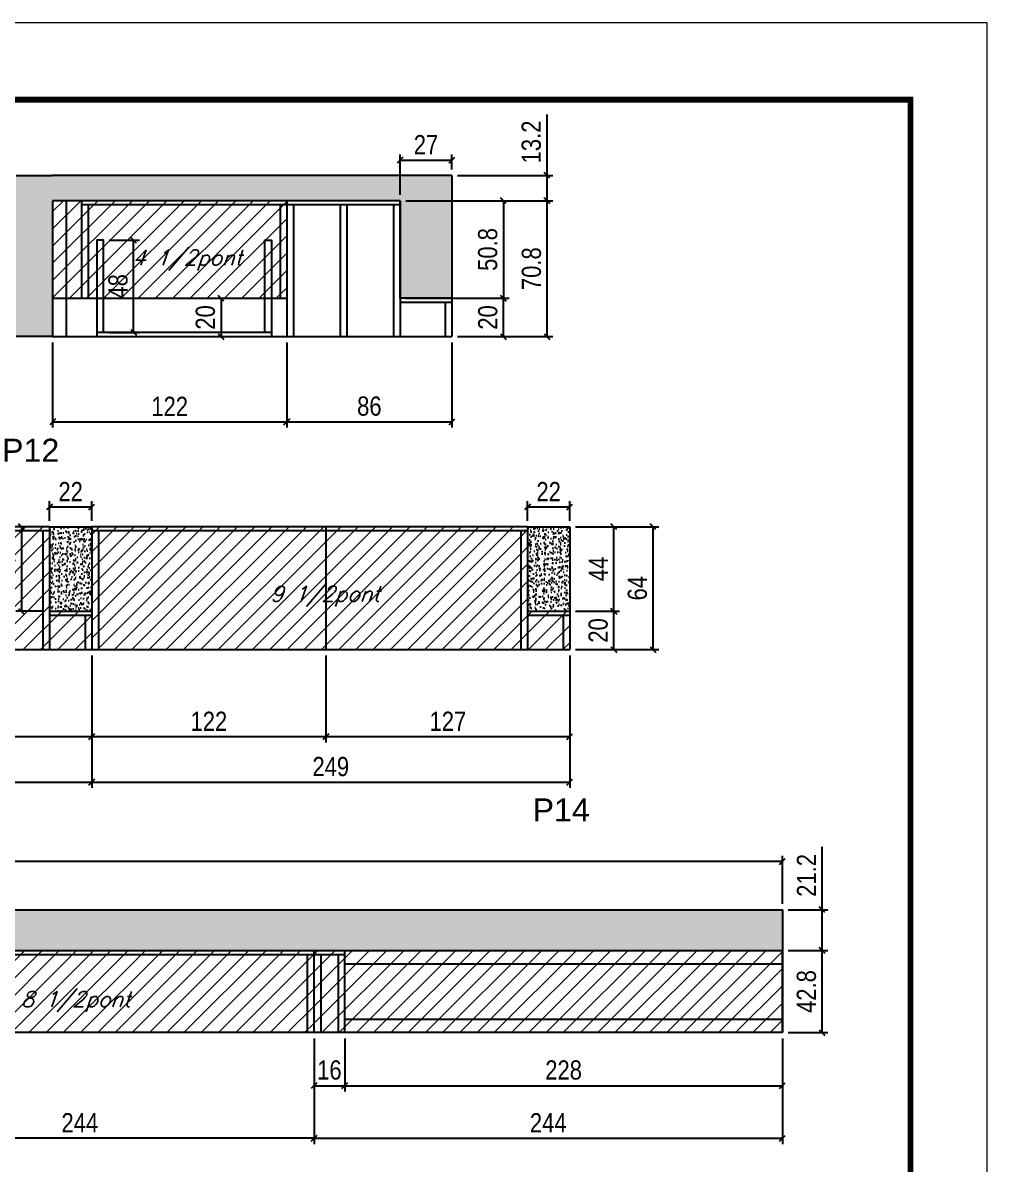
# Model space of a CAD drawing. Extents: x 137137 to 143418, y 10464 to 34486.
# Drawn here: x 141303 to 141806, y 32743 to 33337 of the extents above; entities that cross this region are included whole.
import ezdxf

# ---------------------------------------------------------------- set-up
doc = ezdxf.new("R2010")
doc.units = 0
doc.linetypes.add('DASHED', pattern=[0.75, 0.5, -0.25])
for name, color, linetype in [('5', 5, 'Continuous'), ('COTA', 241, 'Continuous'), ('Painéis', 200, 'Continuous'), ('SARR_2.2x7', 40, 'Continuous'), ('SARR_3.5x7', 81, 'Continuous'), ('texto', 7, 'Continuous')]:
    doc.layers.add(name, color=color, linetype=linetype)
for name, color, linetype, lineweight in [('CHAPA REAPROV', 6, 'Continuous', 13), ('Folhas', 255, 'Continuous', 9), ('Hachura', 251, 'Continuous', 9), ('SARRAFO DE PRESSAO', 251, 'DASHED', 9)]:
    doc.layers.add(name, color=color, linetype=linetype, lineweight=lineweight)
doc.styles.add('COTA TECNICA', font='techl___.ttf', dxfattribs={"height": 10})
doc.styles.add('Romans', font='romans.shx')
doc.styles.get("Standard").update_dxf_attribs({"font": 'arial.ttf'})
doc.dimstyles.new('PAINEL', dxfattribs={"dimtxt": 10, "dimasz": 3, "dimexe": 3, "dimexo": 3, "dimgap": 3, "dimtad": 1, "dimdec": 1, "dimzin": 12, "dimdsep": 46, "dimtxsty": 'COTA TECNICA', "dimblk1": 'OBLIQUE', "dimblk2": 'OBLIQUE', "dimsah": 1, "dimcen": 0.9, "dimclrd": 4, "dimclre": 4, "dimclrt": 240, "dimadec": 1, "dimazin": 3, "dimtfac": 1, "dimtdec": 1, "dimtmove": 0, "dimatfit": 3, "dimfxl": 1, "dimtolj": 1, "dimtzin": 12, "dimarcsym": 0})
pattern_1 = [(50, (9052.9755, 1078.409), (5.46554007, -0.47817257), [0.5715, -6.2865]), (355, (9052.9755, 1078.409), (-1.05730264, 5.73170536), [0.4572, -5.02921753]), (100.4514447, (9053.431, 1078.369), (4.40823741, 5.25353256), [0.48570026, -5.34270734]), (46.1842, (9052.9755, 1079.933), (8.13237123, -1.26126984), [0.85725, -9.42975]), (96.6355576, (9053.653, 1079.828), (7.122124, 7.42278374), [0.7285507, -8.01406824]), (351.184151, (9052.9755, 1079.933), (7.122124, 7.42278374), [0.685799, -7.54379196]), (21, (9053.7375, 1079.552), (4.54843174, -3.06795595), [0.5715, -6.2865]), (326, (9053.7375, 1079.552), (1.85406085, 5.52563898), [0.4572, -5.0292]), (71.451445, (9054.1165, 1079.296), (6.40249258, 2.45768307), [0.48570026, -5.34269813]), (37.5, (9052.9755, 1078.4088), (0.092658098, 2.536651166), [0, -4.96824, 0, -5.1054, 0, -5.04825]), (7.5, (9052.9755, 1078.4088), (2.004589875, 3.005417245), [0, -2.91084, 0, -4.85394, 0, -1.92405]), (327.5, (9051.2762, 1078.4088), (4.067717855, -0.17186232), [0, -1.905, 0, -5.9436, 0, -7.8867]), (317.5, (9050.5142, 1078.4088), (4.44387544, 0.76279473), [0, -2.4765, 0, -3.94716, 0, -5.6007])]
pattern_2 = [(45, (0, 15.294), (-4.49012806, 4.49012806), [])]
pattern_3 = [(45, (257.494, -7.6755), (-4.49012806, 4.49012806), [])]

# ---------------------------------------------------------------- blocks, each defined once
blk = doc.blocks.new('_Oblique')
at = {"color": 0, "linetype": 'ByBlock', "lineweight": -2}
blk.add_line((-0.5, -0.5), (0.5, 0.5), dxfattribs=at)
blk = doc.blocks.new('*D47')
at = {"layer": 'COTA', "color": 4, "linetype": 'ByBlock', "lineweight": -2, "transparency": 16777216}
for p, q in [((141211.15, 32808.37), (141211.15, 32753.37)), ((141455.15, 32808.37), (141455.15, 32753.37)), ((141455.15, 32756.37), (141211.15, 32756.37))]:
    blk.add_line(p, q, dxfattribs=at)
at = {"layer": 'Defpoints', "color": 0, "linetype": 'ByBlock', "transparency": 16777216}
for p in [(141211.15, 32811.37), (141455.15, 32811.37), (141211.15, 32756.37)]:
    blk.add_point(p, dxfattribs=at)
at = {"layer": 'COTA', "color": 4, "linetype": 'ByBlock', "lineweight": -2, "transparency": 16777216, "xscale": 3, "yscale": 3, "zscale": 3, "rotation": 180}
blk.add_blockref('_Oblique', (141211.15, 32756.37), dxfattribs=at)
at = {"layer": 'COTA', "color": 4, "linetype": 'ByBlock', "lineweight": -2, "transparency": 16777216, "xscale": 3, "yscale": 3, "zscale": 3}
blk.add_blockref('_Oblique', (141455.15, 32756.37), dxfattribs=at)
at = {"layer": 'COTA', "color": 240, "linetype": 'ByBlock', "transparency": 16777216, "insert": (141333.15, 32764.45), "char_height": 10, "attachment_point": 5, "style": 'COTA TECNICA'}
blk.add_mtext('\\A1;244', dxfattribs=at)
blk = doc.blocks.new('*D190')
at = {"layer": 'COTA', "color": 4, "linetype": 'ByBlock', "lineweight": -2, "transparency": 16777216}
for p, q in [((141086.37, 33007.8), (141086.37, 32938.77)), ((141339.37, 33007.8), (141339.37, 32938.77)), ((141086.37, 32941.77), (141339.37, 32941.77))]:
    blk.add_line(p, q, dxfattribs=at)
at = {"layer": 'Defpoints', "color": 0, "linetype": 'ByBlock', "transparency": 16777216}
for p in [(141086.37, 33010.8), (141339.37, 33010.8), (141339.37, 32941.77)]:
    blk.add_point(p, dxfattribs=at)
at = {"layer": 'COTA', "color": 4, "linetype": 'ByBlock', "lineweight": -2, "transparency": 16777216, "xscale": 3, "yscale": 3, "zscale": 3, "rotation": 180}
blk.add_blockref('_Oblique', (141086.37, 32941.77), dxfattribs=at)
at = {"layer": 'COTA', "color": 4, "linetype": 'ByBlock', "lineweight": -2, "transparency": 16777216, "xscale": 3, "yscale": 3, "zscale": 3}
blk.add_blockref('_Oblique', (141339.37, 32941.77), dxfattribs=at)
at = {"layer": 'COTA', "color": 240, "linetype": 'ByBlock', "transparency": 16777216, "insert": (141212.87, 32949.99), "char_height": 10, "attachment_point": 5, "style": 'COTA TECNICA'}
blk.add_mtext('\\A1;253', dxfattribs=at)
blk = doc.blocks.new('*D191')
at = {"layer": 'COTA', "color": 4, "linetype": 'ByBlock', "lineweight": -2, "transparency": 16777216}
for p, q in [((141339.37, 33007.8), (141339.37, 32938.77)), ((141588.37, 33007.8), (141588.37, 32938.77)), ((141339.37, 32941.77), (141588.37, 32941.77))]:
    blk.add_line(p, q, dxfattribs=at)
at = {"layer": 'Defpoints', "color": 0, "linetype": 'ByBlock', "transparency": 16777216}
for p in [(141339.37, 33010.8), (141588.37, 33010.8), (141588.37, 32941.77)]:
    blk.add_point(p, dxfattribs=at)
at = {"layer": 'COTA', "color": 4, "linetype": 'ByBlock', "lineweight": -2, "transparency": 16777216, "xscale": 3, "yscale": 3, "zscale": 3, "rotation": 180}
blk.add_blockref('_Oblique', (141339.37, 32941.77), dxfattribs=at)
at = {"layer": 'COTA', "color": 4, "linetype": 'ByBlock', "lineweight": -2, "transparency": 16777216, "xscale": 3, "yscale": 3, "zscale": 3}
blk.add_blockref('_Oblique', (141588.37, 32941.77), dxfattribs=at)
at = {"layer": 'COTA', "color": 240, "linetype": 'ByBlock', "transparency": 16777216, "insert": (141463.87, 32949.87), "char_height": 10, "attachment_point": 5, "style": 'COTA TECNICA'}
blk.add_mtext('\\A1;249', dxfattribs=at)
blk = doc.blocks.new('*D192')
at = {"layer": 'COTA', "color": 4, "linetype": 'ByBlock', "lineweight": -2, "transparency": 16777216}
for p, q in [((141317.37, 33077.8), (141317.37, 33088.09)), ((141339.37, 33077.8), (141339.37, 33088.09)), ((141317.37, 33085.09), (141339.37, 33085.09))]:
    blk.add_line(p, q, dxfattribs=at)
at = {"layer": 'Defpoints', "color": 0, "linetype": 'ByBlock', "transparency": 16777216}
for p in [(141339.37, 33085.09), (141317.37, 33074.8), (141339.37, 33074.8)]:
    blk.add_point(p, dxfattribs=at)
at = {"layer": 'COTA', "color": 4, "linetype": 'ByBlock', "lineweight": -2, "transparency": 16777216, "xscale": 3, "yscale": 3, "zscale": 3, "rotation": 180}
blk.add_blockref('_Oblique', (141317.37, 33085.09), dxfattribs=at)
at = {"layer": 'COTA', "color": 4, "linetype": 'ByBlock', "lineweight": -2, "transparency": 16777216, "xscale": 3, "yscale": 3, "zscale": 3}
blk.add_blockref('_Oblique', (141339.37, 33085.09), dxfattribs=at)
at = {"layer": 'COTA', "color": 240, "linetype": 'ByBlock', "transparency": 16777216, "insert": (141328.37, 33093.09), "char_height": 10, "attachment_point": 5, "style": 'COTA TECNICA'}
blk.add_mtext('\\A1;22', dxfattribs=at)
blk = doc.blocks.new('*D193')
at = {"layer": 'COTA', "color": 4, "linetype": 'ByBlock', "lineweight": -2, "transparency": 16777216}
for p, q in [((141314.37, 33074.8), (141299.74, 33074.8)), ((141302.74, 33074.8), (141302.74, 33030.8)), ((141314.37, 33030.8), (141299.74, 33030.8))]:
    blk.add_line(p, q, dxfattribs=at)
at = {"layer": 'Defpoints', "color": 0, "linetype": 'ByBlock', "transparency": 16777216}
for p in [(141317.37, 33074.8), (141302.74, 33030.8), (141317.37, 33030.8)]:
    blk.add_point(p, dxfattribs=at)
at = {"layer": 'COTA', "color": 4, "linetype": 'ByBlock', "lineweight": -2, "transparency": 16777216, "xscale": 3, "yscale": 3, "zscale": 3}
for p, rotation in [((141302.74, 33074.8), 90), ((141302.74, 33030.8), 270)]:
    blk.add_blockref('_Oblique', p, dxfattribs=dict(at, rotation=rotation))
at = {"layer": 'COTA', "color": 240, "linetype": 'ByBlock', "transparency": 16777216, "insert": (141294.66, 33052.8), "char_height": 10, "attachment_point": 5, "rotation": 90, "style": 'COTA TECNICA'}
blk.add_mtext('\\A1;44', dxfattribs=at)
blk = doc.blocks.new('*D197')
at = {"layer": 'COTA', "color": 4, "linetype": 'ByBlock', "lineweight": -2, "transparency": 16777216}
for p, q in [((141208.37, 33007.8), (141208.37, 32962.44)), ((141339.37, 33007.8), (141339.37, 32962.44)), ((141339.37, 32965.44), (141208.37, 32965.44))]:
    blk.add_line(p, q, dxfattribs=at)
at = {"layer": 'Defpoints', "color": 0, "linetype": 'ByBlock', "transparency": 16777216}
for p in [(141208.37, 33010.8), (141339.37, 33010.8), (141208.37, 32965.44)]:
    blk.add_point(p, dxfattribs=at)
at = {"layer": 'COTA', "color": 4, "linetype": 'ByBlock', "lineweight": -2, "transparency": 16777216, "xscale": 3, "yscale": 3, "zscale": 3, "rotation": 180}
blk.add_blockref('_Oblique', (141208.37, 32965.44), dxfattribs=at)
at = {"layer": 'COTA', "color": 4, "linetype": 'ByBlock', "lineweight": -2, "transparency": 16777216, "xscale": 3, "yscale": 3, "zscale": 3}
blk.add_blockref('_Oblique', (141339.37, 32965.44), dxfattribs=at)
at = {"layer": 'COTA', "color": 240, "linetype": 'ByBlock', "transparency": 16777216, "insert": (141273.87, 32973.65), "char_height": 10, "attachment_point": 5, "style": 'COTA TECNICA'}
blk.add_mtext('\\A1;131', dxfattribs=at)
blk = doc.blocks.new('*D198')
at = {"layer": 'COTA', "color": 4, "linetype": 'ByBlock', "lineweight": -2, "transparency": 16777216}
for p, q in [((141339.37, 33007.8), (141339.37, 32962.44)), ((141461.37, 33007.8), (141461.37, 32962.44)), ((141461.37, 32965.44), (141339.37, 32965.44))]:
    blk.add_line(p, q, dxfattribs=at)
at = {"layer": 'Defpoints', "color": 0, "linetype": 'ByBlock', "transparency": 16777216}
for p in [(141339.37, 33010.8), (141461.37, 33010.8), (141339.37, 32965.44)]:
    blk.add_point(p, dxfattribs=at)
at = {"layer": 'COTA', "color": 4, "linetype": 'ByBlock', "lineweight": -2, "transparency": 16777216, "xscale": 3, "yscale": 3, "zscale": 3, "rotation": 180}
blk.add_blockref('_Oblique', (141339.37, 32965.44), dxfattribs=at)
at = {"layer": 'COTA', "color": 4, "linetype": 'ByBlock', "lineweight": -2, "transparency": 16777216, "xscale": 3, "yscale": 3, "zscale": 3}
blk.add_blockref('_Oblique', (141461.37, 32965.44), dxfattribs=at)
at = {"layer": 'COTA', "color": 240, "linetype": 'ByBlock', "transparency": 16777216, "insert": (141400.37, 32973.49), "char_height": 10, "attachment_point": 5, "style": 'COTA TECNICA'}
blk.add_mtext('\\A1;122', dxfattribs=at)
blk = doc.blocks.new('*D199')
at = {"layer": 'COTA', "color": 4, "linetype": 'ByBlock', "lineweight": -2, "transparency": 16777216}
for p, q in [((141461.37, 33007.8), (141461.37, 32962.44)), ((141588.37, 33007.8), (141588.37, 32962.44)), ((141588.37, 32965.44), (141461.37, 32965.44))]:
    blk.add_line(p, q, dxfattribs=at)
at = {"layer": 'Defpoints', "color": 0, "linetype": 'ByBlock', "transparency": 16777216}
for p in [(141461.37, 33010.8), (141588.37, 33010.8), (141461.37, 32965.44)]:
    blk.add_point(p, dxfattribs=at)
at = {"layer": 'COTA', "color": 4, "linetype": 'ByBlock', "lineweight": -2, "transparency": 16777216, "xscale": 3, "yscale": 3, "zscale": 3, "rotation": 180}
blk.add_blockref('_Oblique', (141461.37, 32965.44), dxfattribs=at)
at = {"layer": 'COTA', "color": 4, "linetype": 'ByBlock', "lineweight": -2, "transparency": 16777216, "xscale": 3, "yscale": 3, "zscale": 3}
blk.add_blockref('_Oblique', (141588.37, 32965.44), dxfattribs=at)
at = {"layer": 'COTA', "color": 240, "linetype": 'ByBlock', "transparency": 16777216, "insert": (141524.87, 32973.51), "char_height": 10, "attachment_point": 5, "style": 'COTA TECNICA'}
blk.add_mtext('\\A1;127', dxfattribs=at)
blk = doc.blocks.new('9999999999')
at = {"layer": 'Folhas'}
blk.add_lwpolyline([(98138.98, 34190.21), (99623.98, 34190.21), (99623.98, 35240.21), (98138.98, 35240.21)], close=True, dxfattribs=at)
at = {"layer": 'Folhas', "color": 30, "const_width": 3}
blk.add_lwpolyline([(98213.98, 34230.21), (99583.98, 34230.21), (99583.98, 35200.21), (98213.98, 35200.21)], close=True, dxfattribs=at)
blk = doc.blocks.new('*D114')
at = {"layer": 'COTA', "color": 4, "linetype": 'ByBlock', "lineweight": -2, "transparency": 16777216}
for p, q in [((141318.97, 33170.78), (141318.97, 33126.45)), ((141440.97, 33170.78), (141440.97, 33126.45)), ((141318.97, 33129.45), (141440.97, 33129.45))]:
    blk.add_line(p, q, dxfattribs=at)
at = {"layer": 'Defpoints', "color": 0, "linetype": 'ByBlock', "transparency": 16777216}
for p in [(141318.97, 33173.78), (141440.97, 33173.78), (141440.97, 33129.45)]:
    blk.add_point(p, dxfattribs=at)
at = {"layer": 'COTA', "color": 4, "linetype": 'ByBlock', "lineweight": -2, "transparency": 16777216, "xscale": 3, "yscale": 3, "zscale": 3, "rotation": 180}
blk.add_blockref('_Oblique', (141318.97, 33129.45), dxfattribs=at)
at = {"layer": 'COTA', "color": 4, "linetype": 'ByBlock', "lineweight": -2, "transparency": 16777216, "xscale": 3, "yscale": 3, "zscale": 3}
blk.add_blockref('_Oblique', (141440.97, 33129.45), dxfattribs=at)
at = {"layer": 'COTA', "color": 240, "linetype": 'ByBlock', "transparency": 16777216, "insert": (141379.97, 33137.5), "char_height": 10, "attachment_point": 5, "style": 'COTA TECNICA'}
blk.add_mtext('\\A1;122', dxfattribs=at)
blk = doc.blocks.new('*D115')
at = {"layer": 'COTA', "color": 4, "linetype": 'ByBlock', "lineweight": -2, "transparency": 16777216}
for p, q in [((141440.97, 33170.78), (141440.97, 33126.45)), ((141526.97, 33170.78), (141526.97, 33126.45)), ((141440.97, 33129.45), (141526.97, 33129.45))]:
    blk.add_line(p, q, dxfattribs=at)
at = {"layer": 'Defpoints', "color": 0, "linetype": 'ByBlock', "transparency": 16777216}
for p in [(141440.97, 33173.78), (141526.97, 33173.78), (141526.97, 33129.45)]:
    blk.add_point(p, dxfattribs=at)
at = {"layer": 'COTA', "color": 4, "linetype": 'ByBlock', "lineweight": -2, "transparency": 16777216, "xscale": 3, "yscale": 3, "zscale": 3, "rotation": 180}
blk.add_blockref('_Oblique', (141440.97, 33129.45), dxfattribs=at)
at = {"layer": 'COTA', "color": 4, "linetype": 'ByBlock', "lineweight": -2, "transparency": 16777216, "xscale": 3, "yscale": 3, "zscale": 3}
blk.add_blockref('_Oblique', (141526.97, 33129.45), dxfattribs=at)
at = {"layer": 'COTA', "color": 240, "linetype": 'ByBlock', "transparency": 16777216, "insert": (141483.97, 33137.57), "char_height": 10, "attachment_point": 5, "style": 'COTA TECNICA'}
blk.add_mtext('\\A1;86', dxfattribs=at)
blk = doc.blocks.new('*D116')
at = {"layer": 'COTA', "color": 4, "linetype": 'ByBlock', "lineweight": -2, "transparency": 16777216}
for p, q in [((141591.37, 33030.8), (141614.3, 33030.8)), ((141611.3, 33010.8), (141611.3, 33030.8)), ((141591.37, 33010.8), (141614.3, 33010.8))]:
    blk.add_line(p, q, dxfattribs=at)
at = {"layer": 'Defpoints', "color": 0, "linetype": 'ByBlock', "transparency": 16777216}
for p in [(141588.37, 33030.8), (141611.3, 33030.8), (141588.37, 33010.8)]:
    blk.add_point(p, dxfattribs=at)
at = {"layer": 'COTA', "color": 4, "linetype": 'ByBlock', "lineweight": -2, "transparency": 16777216, "xscale": 3, "yscale": 3, "zscale": 3}
for p, rotation in [((141611.3, 33030.8), 90), ((141611.3, 33010.8), 270)]:
    blk.add_blockref('_Oblique', p, dxfattribs=dict(at, rotation=rotation))
at = {"layer": 'COTA', "color": 240, "linetype": 'ByBlock', "transparency": 16777216, "insert": (141603.19, 33020.8), "char_height": 10, "attachment_point": 5, "rotation": 90, "style": 'COTA TECNICA'}
blk.add_mtext('\\A1;20', dxfattribs=at)
blk = doc.blocks.new('*D117')
at = {"layer": 'COTA', "color": 4, "linetype": 'ByBlock', "lineweight": -2, "transparency": 16777216}
for p, q in [((141591.37, 33074.8), (141614.3, 33074.8)), ((141611.3, 33030.8), (141611.3, 33074.8)), ((141591.37, 33030.8), (141614.3, 33030.8))]:
    blk.add_line(p, q, dxfattribs=at)
at = {"layer": 'Defpoints', "color": 0, "linetype": 'ByBlock', "transparency": 16777216}
for p in [(141588.37, 33074.8), (141611.3, 33074.8), (141588.37, 33030.8)]:
    blk.add_point(p, dxfattribs=at)
at = {"layer": 'COTA', "color": 4, "linetype": 'ByBlock', "lineweight": -2, "transparency": 16777216, "xscale": 3, "yscale": 3, "zscale": 3}
for p, rotation in [((141611.3, 33074.8), 90), ((141611.3, 33030.8), 270)]:
    blk.add_blockref('_Oblique', p, dxfattribs=dict(at, rotation=rotation))
at = {"layer": 'COTA', "color": 240, "linetype": 'ByBlock', "transparency": 16777216, "insert": (141603.22, 33052.8), "char_height": 10, "attachment_point": 5, "rotation": 90, "style": 'COTA TECNICA'}
blk.add_mtext('\\A1;44', dxfattribs=at)
blk = doc.blocks.new('*D118')
at = {"layer": 'COTA', "color": 4, "linetype": 'ByBlock', "lineweight": -2, "transparency": 16777216}
for p, q in [((141566.37, 33077.8), (141566.37, 33088.09)), ((141588.37, 33077.8), (141588.37, 33088.09)), ((141566.37, 33085.09), (141588.37, 33085.09))]:
    blk.add_line(p, q, dxfattribs=at)
at = {"layer": 'Defpoints', "color": 0, "linetype": 'ByBlock', "transparency": 16777216}
for p in [(141588.37, 33085.09), (141566.37, 33074.8), (141588.37, 33074.8)]:
    blk.add_point(p, dxfattribs=at)
at = {"layer": 'COTA', "color": 4, "linetype": 'ByBlock', "lineweight": -2, "transparency": 16777216, "xscale": 3, "yscale": 3, "zscale": 3, "rotation": 180}
blk.add_blockref('_Oblique', (141566.37, 33085.09), dxfattribs=at)
at = {"layer": 'COTA', "color": 4, "linetype": 'ByBlock', "lineweight": -2, "transparency": 16777216, "xscale": 3, "yscale": 3, "zscale": 3}
blk.add_blockref('_Oblique', (141588.37, 33085.09), dxfattribs=at)
at = {"layer": 'COTA', "color": 240, "linetype": 'ByBlock', "transparency": 16777216, "insert": (141577.37, 33093.09), "char_height": 10, "attachment_point": 5, "style": 'COTA TECNICA'}
blk.add_mtext('\\A1;22', dxfattribs=at)
blk = doc.blocks.new('*D119')
at = {"layer": 'COTA', "color": 4, "linetype": 'ByBlock', "lineweight": -2, "transparency": 16777216}
for p, q in [((141591.37, 33074.8), (141634.73, 33074.8)), ((141631.73, 33010.8), (141631.73, 33074.8)), ((141591.37, 33010.8), (141634.73, 33010.8))]:
    blk.add_line(p, q, dxfattribs=at)
at = {"layer": 'Defpoints', "color": 0, "linetype": 'ByBlock', "transparency": 16777216}
for p in [(141588.37, 33074.8), (141631.73, 33074.8), (141588.37, 33010.8)]:
    blk.add_point(p, dxfattribs=at)
at = {"layer": 'COTA', "color": 4, "linetype": 'ByBlock', "lineweight": -2, "transparency": 16777216, "xscale": 3, "yscale": 3, "zscale": 3}
for p, rotation in [((141631.73, 33074.8), 90), ((141631.73, 33010.8), 270)]:
    blk.add_blockref('_Oblique', p, dxfattribs=dict(at, rotation=rotation))
at = {"layer": 'COTA', "color": 240, "linetype": 'ByBlock', "transparency": 16777216, "insert": (141623.62, 33042.8), "char_height": 10, "attachment_point": 5, "rotation": 90, "style": 'COTA TECNICA'}
blk.add_mtext('\\A1;64', dxfattribs=at)
blk = doc.blocks.new('*D22')
at = {"layer": 'COTA', "color": 4, "linetype": 'ByBlock', "lineweight": -2, "transparency": 16777216}
for p, q in [((141455.15, 32808.37), (141455.15, 32753.37)), ((141699.15, 32808.37), (141699.15, 32753.37)), ((141455.15, 32756.37), (141699.15, 32756.37))]:
    blk.add_line(p, q, dxfattribs=at)
at = {"layer": 'Defpoints', "color": 0, "linetype": 'ByBlock', "transparency": 16777216}
for p in [(141455.15, 32811.37), (141699.15, 32811.37), (141699.15, 32756.37)]:
    blk.add_point(p, dxfattribs=at)
at = {"layer": 'COTA', "color": 4, "linetype": 'ByBlock', "lineweight": -2, "transparency": 16777216, "xscale": 3, "yscale": 3, "zscale": 3, "rotation": 180}
blk.add_blockref('_Oblique', (141455.15, 32756.37), dxfattribs=at)
at = {"layer": 'COTA', "color": 4, "linetype": 'ByBlock', "lineweight": -2, "transparency": 16777216, "xscale": 3, "yscale": 3, "zscale": 3}
blk.add_blockref('_Oblique', (141699.15, 32756.37), dxfattribs=at)
at = {"layer": 'COTA', "color": 240, "linetype": 'ByBlock', "transparency": 16777216, "insert": (141577.15, 32764.45), "char_height": 10, "attachment_point": 5, "style": 'COTA TECNICA'}
blk.add_mtext('\\A1;244', dxfattribs=at)
blk = doc.blocks.new('*D122')
at = {"layer": 'COTA', "color": 4, "linetype": 'ByBlock', "lineweight": -2, "transparency": 16777216}
for p, q in [((141455.15, 32808.37), (141455.15, 32780.75)), ((141471.15, 32808.37), (141471.15, 32780.75)), ((141455.15, 32783.75), (141471.15, 32783.75))]:
    blk.add_line(p, q, dxfattribs=at)
at = {"layer": 'Defpoints', "color": 0, "linetype": 'ByBlock', "transparency": 16777216}
for p in [(141455.15, 32811.37), (141471.15, 32811.37), (141471.15, 32783.75)]:
    blk.add_point(p, dxfattribs=at)
at = {"layer": 'COTA', "color": 4, "linetype": 'ByBlock', "lineweight": -2, "transparency": 16777216, "xscale": 3, "yscale": 3, "zscale": 3, "rotation": 180}
blk.add_blockref('_Oblique', (141455.15, 32783.75), dxfattribs=at)
at = {"layer": 'COTA', "color": 4, "linetype": 'ByBlock', "lineweight": -2, "transparency": 16777216, "xscale": 3, "yscale": 3, "zscale": 3}
blk.add_blockref('_Oblique', (141471.15, 32783.75), dxfattribs=at)
at = {"layer": 'COTA', "color": 240, "linetype": 'ByBlock', "transparency": 16777216, "insert": (141463.15, 32791.85), "char_height": 10, "attachment_point": 5, "style": 'COTA TECNICA'}
blk.add_mtext('\\A1;16', dxfattribs=at)
blk = doc.blocks.new('*D123')
at = {"layer": 'COTA', "color": 4, "linetype": 'ByBlock', "lineweight": -2, "transparency": 16777216}
for p, q in [((141471.15, 32808.37), (141471.15, 32780.75)), ((141699.15, 32808.37), (141699.15, 32780.75)), ((141471.15, 32783.75), (141699.15, 32783.75))]:
    blk.add_line(p, q, dxfattribs=at)
at = {"layer": 'Defpoints', "color": 0, "linetype": 'ByBlock', "transparency": 16777216}
for p in [(141471.15, 32811.37), (141699.15, 32811.37), (141699.15, 32783.75)]:
    blk.add_point(p, dxfattribs=at)
at = {"layer": 'COTA', "color": 4, "linetype": 'ByBlock', "lineweight": -2, "transparency": 16777216, "xscale": 3, "yscale": 3, "zscale": 3, "rotation": 180}
blk.add_blockref('_Oblique', (141471.15, 32783.75), dxfattribs=at)
at = {"layer": 'COTA', "color": 4, "linetype": 'ByBlock', "lineweight": -2, "transparency": 16777216, "xscale": 3, "yscale": 3, "zscale": 3}
blk.add_blockref('_Oblique', (141699.15, 32783.75), dxfattribs=at)
at = {"layer": 'COTA', "color": 240, "linetype": 'ByBlock', "transparency": 16777216, "insert": (141585.15, 32791.85), "char_height": 10, "attachment_point": 5, "style": 'COTA TECNICA'}
blk.add_mtext('\\A1;228', dxfattribs=at)
blk = doc.blocks.new('*D275')
at = {"layer": 'COTA', "color": 4, "lineweight": -2, "transparency": 16777216}
for p, q in [((141502.97, 33244.58), (141556.79, 33244.58)), ((141553.79, 33244.58), (141553.79, 33193.78)), ((141502.97, 33193.78), (141556.79, 33193.78))]:
    blk.add_line(p, q, dxfattribs=at)
at = {"layer": 'Defpoints', "color": 0, "transparency": 16777216}
for p in [(141499.97, 33244.58), (141499.97, 33193.78), (141553.79, 33193.78)]:
    blk.add_point(p, dxfattribs=at)
at = {"layer": 'COTA', "color": 4, "lineweight": -2, "transparency": 16777216, "xscale": 3, "yscale": 3, "zscale": 3}
for p, rotation in [((141553.79, 33244.58), 90), ((141553.79, 33193.78), 270)]:
    blk.add_blockref('_Oblique', p, dxfattribs=dict(at, rotation=rotation))
at = {"layer": 'COTA', "color": 240, "transparency": 16777216, "insert": (141545.66, 33219.18), "char_height": 10, "attachment_point": 5, "rotation": 90, "style": 'COTA TECNICA'}
blk.add_mtext('\\A1;50.8', dxfattribs=at)
blk = doc.blocks.new('*D276')
at = {"layer": 'COTA', "color": 4, "lineweight": -2, "transparency": 16777216}
for p, q in [((141576.56, 33257.78), (141576.56, 33289.52)), ((141529.97, 33257.78), (141579.56, 33257.78)), ((141576.56, 33244.58), (141576.56, 33257.78)), ((141502.97, 33244.58), (141579.56, 33244.58))]:
    blk.add_line(p, q, dxfattribs=at)
at = {"layer": 'Defpoints', "color": 0, "transparency": 16777216}
for p in [(141526.97, 33257.78), (141576.56, 33257.78), (141499.97, 33244.58)]:
    blk.add_point(p, dxfattribs=at)
at = {"layer": 'COTA', "color": 4, "lineweight": -2, "transparency": 16777216, "xscale": 3, "yscale": 3, "zscale": 3}
for p, rotation in [((141576.56, 33257.78), 90), ((141576.56, 33244.58), 270)]:
    blk.add_blockref('_Oblique', p, dxfattribs=dict(at, rotation=rotation))
at = {"layer": 'COTA', "color": 240, "transparency": 16777216, "insert": (141568.34, 33275.15), "char_height": 10, "attachment_point": 5, "rotation": 90, "style": 'COTA TECNICA'}
blk.add_mtext('\\A1;13.2', dxfattribs=at)
blk = doc.blocks.new('*D277')
at = {"layer": 'COTA', "color": 4, "lineweight": -2, "transparency": 16777216}
for p, q in [((141502.97, 33244.58), (141579.56, 33244.58)), ((141576.56, 33173.78), (141576.56, 33244.58)), ((141529.97, 33173.78), (141579.56, 33173.78))]:
    blk.add_line(p, q, dxfattribs=at)
at = {"layer": 'Defpoints', "color": 0, "transparency": 16777216}
for p in [(141499.97, 33244.58), (141576.56, 33244.58), (141526.97, 33173.78)]:
    blk.add_point(p, dxfattribs=at)
at = {"layer": 'COTA', "color": 4, "lineweight": -2, "transparency": 16777216, "xscale": 3, "yscale": 3, "zscale": 3}
for p, rotation in [((141576.56, 33244.58), 90), ((141576.56, 33173.78), 270)]:
    blk.add_blockref('_Oblique', p, dxfattribs=dict(at, rotation=rotation))
at = {"layer": 'COTA', "color": 240, "transparency": 16777216, "insert": (141568.43, 33209.18), "char_height": 10, "attachment_point": 5, "rotation": 90, "style": 'COTA TECNICA'}
blk.add_mtext('\\A1;70.8', dxfattribs=at)
blk = doc.blocks.new('*D5421')
at = {"layer": 'COTA', "color": 4, "lineweight": -2, "transparency": 16777216}
for p, q in [((141348.47, 33223.98), (141364.19, 33223.98)), ((141361.19, 33175.98), (141361.19, 33223.98)), ((141348.47, 33175.98), (141364.19, 33175.98))]:
    blk.add_line(p, q, dxfattribs=at)
at = {"layer": 'Defpoints', "color": 0, "transparency": 16777216}
for p in [(141345.47, 33223.98), (141361.19, 33223.98), (141345.47, 33175.98)]:
    blk.add_point(p, dxfattribs=at)
at = {"layer": 'COTA', "color": 4, "lineweight": -2, "transparency": 16777216, "xscale": 3, "yscale": 3, "zscale": 3}
for p, rotation in [((141361.19, 33223.98), 90), ((141361.19, 33175.98), 270)]:
    blk.add_blockref('_Oblique', p, dxfattribs=dict(at, rotation=rotation))
at = {"layer": 'COTA', "color": 240, "transparency": 16777216, "insert": (141353.09, 33199.98), "char_height": 10, "attachment_point": 5, "rotation": 90, "style": 'COTA TECNICA'}
blk.add_mtext('\\A1;48', dxfattribs=at)
blk = doc.blocks.new('*D5422')
at = {"layer": 'COTA', "color": 4, "lineweight": -2, "transparency": 16777216}
for p, q in [((141529.97, 33193.78), (141556.79, 33193.78)), ((141553.79, 33173.78), (141553.79, 33193.78)), ((141529.97, 33173.78), (141556.79, 33173.78))]:
    blk.add_line(p, q, dxfattribs=at)
at = {"layer": 'Defpoints', "color": 0, "transparency": 16777216}
for p in [(141526.97, 33193.78), (141553.79, 33193.78), (141526.97, 33173.78)]:
    blk.add_point(p, dxfattribs=at)
at = {"layer": 'COTA', "color": 4, "lineweight": -2, "transparency": 16777216, "xscale": 3, "yscale": 3, "zscale": 3}
for p, rotation in [((141553.79, 33193.78), 90), ((141553.79, 33173.78), 270)]:
    blk.add_blockref('_Oblique', p, dxfattribs=dict(at, rotation=rotation))
at = {"layer": 'COTA', "color": 240, "transparency": 16777216, "insert": (141545.69, 33183.78), "char_height": 10, "attachment_point": 5, "rotation": 90, "style": 'COTA TECNICA'}
blk.add_mtext('\\A1;20', dxfattribs=at)
blk = doc.blocks.new('*D5423')
at = {"layer": 'COTA', "color": 4, "lineweight": -2, "transparency": 16777216}
for p, q in [((141499.97, 33247.58), (141499.97, 33268.69)), ((141499.97, 33265.69), (141526.97, 33265.69)), ((141526.97, 33260.78), (141526.97, 33268.69))]:
    blk.add_line(p, q, dxfattribs=at)
at = {"layer": 'Defpoints', "color": 0, "transparency": 16777216}
for p in [(141526.97, 33265.69), (141526.97, 33257.78), (141499.97, 33244.58)]:
    blk.add_point(p, dxfattribs=at)
at = {"layer": 'COTA', "color": 4, "lineweight": -2, "transparency": 16777216, "xscale": 3, "yscale": 3, "zscale": 3, "rotation": 180}
blk.add_blockref('_Oblique', (141499.97, 33265.69), dxfattribs=at)
at = {"layer": 'COTA', "color": 4, "lineweight": -2, "transparency": 16777216, "xscale": 3, "yscale": 3, "zscale": 3}
blk.add_blockref('_Oblique', (141526.97, 33265.69), dxfattribs=at)
at = {"layer": 'COTA', "color": 240, "transparency": 16777216, "insert": (141513.47, 33273.76), "char_height": 10, "attachment_point": 5, "style": 'COTA TECNICA'}
blk.add_mtext('\\A1;27', dxfattribs=at)
blk = doc.blocks.new('*D5444')
at = {"layer": 'COTA', "color": 4, "lineweight": -2, "transparency": 16777216}
for p, q in [((141387.04, 33193.78), (141409.7, 33193.78)), ((141406.7, 33193.78), (141406.7, 33173.78)), ((141387.04, 33173.78), (141409.7, 33173.78))]:
    blk.add_line(p, q, dxfattribs=at)
at = {"layer": 'Defpoints', "color": 0, "transparency": 16777216}
for p in [(141384.04, 33193.78), (141384.04, 33173.78), (141406.7, 33173.78)]:
    blk.add_point(p, dxfattribs=at)
at = {"layer": 'COTA', "color": 4, "lineweight": -2, "transparency": 16777216, "xscale": 3, "yscale": 3, "zscale": 3}
for p, rotation in [((141406.7, 33193.78), 90), ((141406.7, 33173.78), 270)]:
    blk.add_blockref('_Oblique', p, dxfattribs=dict(at, rotation=rotation))
at = {"layer": 'COTA', "color": 240, "transparency": 16777216, "insert": (141398.6, 33183.78), "char_height": 10, "attachment_point": 5, "rotation": 90, "style": 'COTA TECNICA'}
blk.add_mtext('\\A1;20', dxfattribs=at)
blk = doc.blocks.new('*D5447')
at = {"layer": 'COTA', "color": 4, "lineweight": -2, "transparency": 16777216}
for p, q in [((141702.15, 32854.17), (141722.77, 32854.17)), ((141719.77, 32811.37), (141719.77, 32854.17)), ((141702.15, 32811.37), (141722.77, 32811.37))]:
    blk.add_line(p, q, dxfattribs=at)
at = {"layer": 'Defpoints', "color": 0, "transparency": 16777216}
for p in [(141699.15, 32854.17), (141719.77, 32854.17), (141699.15, 32811.37)]:
    blk.add_point(p, dxfattribs=at)
at = {"layer": 'COTA', "color": 4, "lineweight": -2, "transparency": 16777216, "xscale": 3, "yscale": 3, "zscale": 3}
for p, rotation in [((141719.77, 32854.17), 90), ((141719.77, 32811.37), 270)]:
    blk.add_blockref('_Oblique', p, dxfattribs=dict(at, rotation=rotation))
at = {"layer": 'COTA', "color": 240, "transparency": 16777216, "insert": (141711.67, 32832.77), "char_height": 10, "attachment_point": 5, "rotation": 90, "style": 'COTA TECNICA'}
blk.add_mtext('\\A1;42.8', dxfattribs=at)
blk = doc.blocks.new('*D5448')
at = {"layer": 'COTA', "color": 4, "lineweight": -2, "transparency": 16777216}
for p, q in [((141719.77, 32875.37), (141719.77, 32908.1)), ((141702.15, 32875.37), (141722.77, 32875.37)), ((141719.77, 32854.17), (141719.77, 32875.37)), ((141702.15, 32854.17), (141722.77, 32854.17))]:
    blk.add_line(p, q, dxfattribs=at)
at = {"layer": 'Defpoints', "color": 0, "transparency": 16777216}
for p in [(141699.15, 32875.37), (141719.77, 32875.37), (141699.15, 32854.17)]:
    blk.add_point(p, dxfattribs=at)
at = {"layer": 'COTA', "color": 4, "lineweight": -2, "transparency": 16777216, "xscale": 3, "yscale": 3, "zscale": 3}
for p, rotation in [((141719.77, 32875.37), 90), ((141719.77, 32854.17), 270)]:
    blk.add_blockref('_Oblique', p, dxfattribs=dict(at, rotation=rotation))
at = {"layer": 'COTA', "color": 240, "transparency": 16777216, "insert": (141711.71, 32893.24), "char_height": 10, "attachment_point": 5, "rotation": 90, "style": 'COTA TECNICA'}
blk.add_mtext('\\A1;21.2', dxfattribs=at)
blk = doc.blocks.new('*D6315')
at = {"layer": 'CHAPA REAPROV', "color": 4, "lineweight": -2, "ltscale": 25, "transparency": 16777216}
for p, q in [((140723.15, 32878.37), (140723.15, 32903.5)), ((141699.15, 32878.37), (141699.15, 32903.5)), ((141699.15, 32900.5), (140723.15, 32900.5))]:
    blk.add_line(p, q, dxfattribs=at)
at = {"layer": 'Defpoints', "color": 0, "ltscale": 25, "transparency": 16777216}
for p in [(140723.15, 32900.5), (140723.15, 32875.37), (141699.15, 32875.37)]:
    blk.add_point(p, dxfattribs=at)
at = {"layer": 'CHAPA REAPROV', "color": 4, "lineweight": -2, "ltscale": 25, "transparency": 16777216, "xscale": 3, "yscale": 3, "zscale": 3, "rotation": 180}
blk.add_blockref('_Oblique', (140723.15, 32900.5), dxfattribs=at)
at = {"layer": 'CHAPA REAPROV', "color": 4, "lineweight": -2, "ltscale": 25, "transparency": 16777216, "xscale": 3, "yscale": 3, "zscale": 3}
blk.add_blockref('_Oblique', (141699.15, 32900.5), dxfattribs=at)
at = {"layer": 'CHAPA REAPROV', "color": 240, "ltscale": 25, "transparency": 16777216, "insert": (141211.15, 32908.63), "char_height": 10, "attachment_point": 5, "style": 'COTA TECNICA'}
blk.add_mtext('\\A1;976', dxfattribs=at)

msp = doc.modelspace()

# ---------------------------------------------------------------- hatches: boundary and pattern name
at = {"layer": 'COTA', "linetype": 'ByBlock'}
h = msp.add_hatch(dxfattribs=at)
h.set_pattern_fill('AR-CONC', color=256, scale=0.03)
h.set_pattern_definition([(50, (0, 15.294), (5.46554007, -0.47817257), [0.5715, -6.2865]), (355, (0, 15.294), (-1.05730264, 5.73170536), [0.4572, -5.02921753]), (100.4514447, (0.4555, 15.254), (4.40823741, 5.25353256), [0.48570026, -5.34270734]), (46.1842, (0, 16.818), (8.13237123, -1.26126984), [0.85725, -9.42975]), (96.6355576, (0.678, 16.713), (7.122124, 7.42278374), [0.7285507, -8.01406824]), (351.184151, (0, 16.818), (7.122124, 7.42278374), [0.685799, -7.54379196]), (21, (0.762, 16.437), (4.54843174, -3.06795595), [0.5715, -6.2865]), (326, (0.762, 16.437), (1.85406085, 5.52563898), [0.4572, -5.0292]), (71.451445, (1.141, 16.1813), (6.40249258, 2.45768307), [0.48570026, -5.34269813]), (37.5, (0, 15.294), (0.092658098, 2.536651166), [0, -4.96824, 0, -5.1054, 0, -5.04825]), (7.5, (0, 15.294), (2.004589875, 3.005417245), [0, -2.91084, 0, -4.85394, 0, -1.92405]), (327.5, (-1.6993, 15.294), (4.067717855, -0.17186232), [0, -1.905, 0, -5.9436, 0, -7.8867]), (317.5, (-2.4613, 15.294), (4.44387544, 0.76279473), [0, -2.4765, 0, -3.94716, 0, -5.6007])])
h.paths.add_polyline_path([(141318.97, 33244.58), (141499.97, 33244.58), (141499.97, 33193.78), (141526.97, 33193.78), (141526.97, 33257.78), (141318.97, 33257.78), (141299.97, 33257.78), (141299.97, 33193.78), (141299.97, 33173.78), (141318.97, 33173.78), (141318.97, 33193.78)])
h = msp.add_hatch(dxfattribs=at)
h.set_pattern_fill('AR-CONC', color=256, scale=0.03)
h.set_pattern_definition(pattern_1)
h.paths.add_polyline_path([(141317.37, 33030.8), (141339.37, 33030.8), (141339.37, 33074.8), (141317.37, 33074.8)])
h = msp.add_hatch(dxfattribs=at)
h.set_pattern_fill('AR-CONC', color=256, scale=0.03)
h.set_pattern_definition(pattern_1)
h.paths.add_polyline_path([(141566.37, 33030.8), (141588.37, 33030.8), (141588.37, 33074.8), (141566.37, 33074.8)])
h = msp.add_hatch(dxfattribs=at)
h.set_pattern_fill('AR-CONC', color=256, scale=0.03)
h.paths.add_polyline_path([(141699.15, 32875.37), (140723.15, 32875.37), (140723.15, 32854.17), (141699.15, 32854.17)])
at = {"layer": 'Hachura', "linetype": 'ByBlock'}
h = msp.add_hatch(dxfattribs=at)
h.set_pattern_fill('ANSI31', color=256, scale=2)
h.set_pattern_definition(pattern_2)
h.paths.add_polyline_path([(141440.97, 33244.58), (141318.97, 33244.58), (141318.97, 33193.78), (141440.97, 33193.78)])
h.paths.add_polyline_path([(141338.38, 33205.63), (141406, 33205.63), (141411.5, 33221.6), (141343.88, 33221.6)], flags=24)
h = msp.add_hatch(dxfattribs=at)
h.set_pattern_fill('ANSI31', color=256, scale=2)
h.paths.add_polyline_path([(141317.37, 33074.8), (141208.37, 33074.8), (141208.37, 33010.8), (141339.37, 33010.8), (141339.37, 33030.8), (141317.37, 33030.8)])
h.paths.add_polyline_path([(141304.52, 33042.01), (141304.52, 33064.21), (141283.93, 33064.21), (141283.93, 33042.01)], flags=24)
h = msp.add_hatch(dxfattribs=at)
h.set_pattern_fill('ANSI31', color=256, scale=2)
h.set_pattern_definition(pattern_2)
h.paths.add_polyline_path([(141461.37, 33074.8), (141339.37, 33074.8), (141339.37, 33030.8), (141339.37, 33010.8), (141461.37, 33010.8)])
h = msp.add_hatch(dxfattribs=at)
h.set_pattern_fill('ANSI31', color=256, scale=2)
h.set_pattern_definition(pattern_2)
h.paths.add_polyline_path([(141566.37, 33074.8), (141461.37, 33074.8), (141461.37, 33010.8), (141588.37, 33010.8), (141588.37, 33030.8), (141566.37, 33030.8)])
h = msp.add_hatch(dxfattribs=at)
h.set_pattern_fill('ANSI31', color=256, scale=2)
h.set_pattern_definition(pattern_3)
h.paths.add_polyline_path([(141211.15, 32854.17), (141211.15, 32811.37), (141455.15, 32811.37), (141455.15, 32854.17)])
h = msp.add_hatch(dxfattribs=at)
h.set_pattern_fill('ANSI31', color=256, scale=2)
h.set_pattern_definition(pattern_3)
h.paths.add_polyline_path([(141699.15, 32854.17), (141455.15, 32854.17), (141455.15, 32811.37), (141699.15, 32811.37)])

# ---------------------------------------------------------------- linework, layer by layer
at = {"layer": 'COTA', "linetype": 'ByBlock'}
for p, q in [((141299.97, 33257.78), (141318.97, 33257.78)), ((141526.97, 33257.78), (141318.97, 33257.78)), ((141526.97, 33257.78), (141526.97, 33193.78)), ((141318.97, 33173.78), (141299.97, 33173.78)), ((141317.37, 33074.8), (141339.37, 33074.8)), ((141566.37, 33074.8), (141588.37, 33074.8)), ((141588.37, 33074.8), (141588.37, 33030.8)), ((140723.15, 32875.37), (141699.15, 32875.37)), ((141699.15, 32875.37), (141699.15, 32854.17))]:
    msp.add_line(p, q, dxfattribs=at)
at = {"layer": 'Painéis', "linetype": 'ByBlock'}
for p, q in [((141318.97, 33244.58), (141318.97, 33193.78)), ((141499.97, 33244.58), (141318.97, 33244.58)), ((141440.97, 33244.58), (141440.97, 33193.78)), ((141499.97, 33193.78), (141499.97, 33244.58)), ((141318.97, 33193.78), (141440.97, 33193.78)), ((141317.37, 33074.8), (141086.37, 33074.8)), ((141317.37, 33074.8), (141317.37, 33030.8)), ((141339.37, 33074.8), (141339.37, 33030.8)), ((141566.37, 33074.8), (141339.37, 33074.8)), ((141461.37, 33074.8), (141461.37, 33010.8)), ((141566.37, 33074.8), (141566.37, 33030.8)), ((141317.37, 33030.8), (141339.37, 33030.8)), ((141339.37, 33030.8), (141339.37, 33010.8)), ((141566.37, 33030.8), (141588.37, 33030.8)), ((141588.37, 33030.8), (141588.37, 33010.8)), ((141086.37, 33010.8), (141339.37, 33010.8)), ((141339.37, 33010.8), (141588.37, 33010.8)), ((140723.15, 32854.17), (141699.15, 32854.17)), ((141455.15, 32811.37), (141455.15, 32854.17)), ((141699.15, 32811.37), (141699.15, 32854.17)), ((141699.15, 32811.37), (141211.15, 32811.37))]:
    msp.add_line(p, q, dxfattribs=at)
at = {"layer": 'Painéis'}
for p, q in [((141318.97, 33193.78), (141318.97, 33173.78)), ((141440.97, 33193.78), (141440.97, 33173.78)), ((141526.97, 33193.78), (141499.97, 33193.78)), ((141526.97, 33193.78), (141526.97, 33173.78)), ((141318.97, 33173.78), (141526.97, 33173.78)), ((141699.15, 32854.17), (141699.15, 32811.37))]:
    msp.add_line(p, q, dxfattribs=at)
at = {"layer": 'SARR_2.2x7', "linetype": 'Continuous'}
for p, q in [((141325.97, 33244.58), (141325.97, 33193.78)), ((141440.97, 33242.38), (141333.97, 33242.38)), ((141499.97, 33242.38), (141440.97, 33242.38)), ((141325.97, 33193.78), (141325.97, 33173.78)), ((141526.97, 33191.58), (141499.97, 33191.58)), ((141432.97, 33175.98), (141341.97, 33175.98)), ((141317.37, 33072.6), (141101.37, 33072.6)), ((141566.37, 33072.6), (141339.37, 33072.6)), ((141339.37, 33028.6), (141317.37, 33028.6)), ((141588.37, 33028.6), (141566.37, 33028.6)), ((141211.15, 32851.97), (141455.15, 32851.97)), ((141455.15, 32851.97), (141471.15, 32851.97)), ((141471.15, 32847.17), (141699.15, 32847.17)), ((141471.15, 32818.37), (141699.15, 32818.37))]:
    msp.add_line(p, q, dxfattribs=at)
at = {"layer": 'SARR_3.5x7'}
for p, q in [((141333.97, 33244.58), (141333.97, 33193.78)), ((141337.47, 33242.38), (141337.47, 33193.78)), ((141437.47, 33242.38), (141437.47, 33193.78)), ((141444.47, 33242.38), (141444.47, 33173.78)), ((141468.72, 33242.38), (141468.72, 33173.78)), ((141472.22, 33242.38), (141472.22, 33173.78)), ((141496.47, 33242.38), (141496.47, 33173.78)), ((141499.97, 33244.58), (141499.97, 33173.78)), ((141523.47, 33191.58), (141523.47, 33173.78)), ((141313.87, 33072.6), (141313.87, 33010.8)), ((141342.87, 33072.6), (141342.87, 33010.8)), ((141562.87, 33072.6), (141562.87, 33010.8)), ((141317.37, 33030.8), (141317.37, 33010.8)), ((141335.87, 33028.6), (141335.87, 33010.8)), ((141566.37, 33030.8), (141566.37, 33010.8)), ((141584.87, 33028.6), (141584.87, 33010.8)), ((141451.65, 32851.97), (141451.65, 32811.37)), ((141458.65, 32851.97), (141458.65, 32811.37)), ((141467.65, 32851.97), (141467.65, 32811.37)), ((141471.15, 32811.37), (141471.15, 32854.17))]:
    msp.add_line(p, q, dxfattribs=at)
for points in [[(141345.47, 33175.98), (141345.47, 33223.98), (141341.97, 33223.98), (141341.97, 33173.78)], [(141429.47, 33175.98), (141429.47, 33223.98), (141432.97, 33223.98), (141432.97, 33173.78)]]:
    msp.add_lwpolyline(points, dxfattribs=at)

# ---------------------------------------------------------------- block references
at = {"layer": 'SARRAFO DE PRESSAO', "color": 6, "linetype": 'ByBlock'}
msp.add_blockref('9999999999', (42181.81, -1903), dxfattribs=at)

# ---------------------------------------------------------------- texts
at = {"layer": '5', "linetype": 'Continuous'}
for s, p in [('P12', (141292.64, 33108.61)), ('P14', (141568.98, 32921.34))]:
    msp.add_text(s, height=12, rotation=0.00004, dxfattribs=at).set_placement(p)
at = {"layer": 'texto', "color": 2, "char_height": 8, "attachment_point": 5, "style": 'Romans'}
for s, insert in [('{\\Q19;\\C256;4 1/2pont}', (141389.17, 33213.61)), ('{\\Q19;\\C256;9 1/2pont}', (141460.91, 33038.53)), ('{\\Q19;\\C256;8 1/2pont}', (141331.04, 32827.47))]:
    msp.add_mtext(s, dxfattribs=dict(at, insert=insert))

# ---------------------------------------------------------------- dimensions: what is measured, and where the dimension line sits
at = {"layer": 'CHAPA REAPROV', "ltscale": 25}
dim = msp.add_linear_dim(base=(140723.15, 32900.5), p1=(141699.15, 32875.37), p2=(140723.15, 32875.37), dimstyle='PAINEL', dxfattribs=at)
dim.commit()
dim.dimension.update_dxf_attribs({"geometry": '*D6315', "text_midpoint": (141211.15, 32908.63)})
at = {"layer": 'COTA'}
for base, p1, p2, picture, middle in [((141576.56, 33257.78), (141499.97, 33244.58), (141526.97, 33257.78), '*D276', (141568.34, 33275.15)), ((141553.79, 33193.78), (141499.97, 33244.58), (141499.97, 33193.78), '*D275', (141545.66, 33219.18)), ((141576.56, 33244.58), (141526.97, 33173.78), (141499.97, 33244.58), '*D277', (141568.43, 33209.18)), ((141361.19, 33223.98), (141345.47, 33175.98), (141345.47, 33223.98), '*D5421', (141353.09, 33199.98)), ((141719.77, 32875.37), (141699.15, 32854.17), (141699.15, 32875.37), '*D5448', (141711.71, 32893.24)), ((141719.77, 32854.17), (141699.15, 32811.37), (141699.15, 32854.17), '*D5447', (141711.67, 32832.77))]:
    dim = msp.add_linear_dim(base=base, p1=p1, p2=p2, angle=90, dimstyle='PAINEL', dxfattribs=at)
    dim.commit()
    dim.dimension.update_dxf_attribs({"geometry": picture, "text_midpoint": middle})
dim = msp.add_linear_dim(base=(141526.97, 33265.69), p1=(141499.97, 33244.58), p2=(141526.97, 33257.78), dimstyle='PAINEL', dxfattribs=at)
dim.commit()
dim.dimension.update_dxf_attribs({"geometry": '*D5423', "text_midpoint": (141513.47, 33273.76)})
for base, p1, p2, picture, middle in [((141406.7, 33173.78), (141384.04, 33193.78), (141384.04, 33173.78), '*D5444', (141406.7, 33183.78)), ((141553.79, 33193.78), (141526.97, 33173.78), (141526.97, 33193.78), '*D5422', (141553.79, 33183.78))]:
    dim = msp.add_linear_dim(base=base, p1=p1, p2=p2, angle=90, dimstyle='PAINEL', dxfattribs=at)
    dim.commit()
    dim.dimension.update_dxf_attribs({"geometry": picture, "text_midpoint": middle, "dimtype": 160})
at = {"layer": 'COTA', "linetype": 'ByBlock'}
for base, p1, p2, picture, middle in [((141440.97, 33129.45), (141318.97, 33173.78), (141440.97, 33173.78), '*D114', (141379.97, 33137.5)), ((141526.97, 33129.45), (141440.97, 33173.78), (141526.97, 33173.78), '*D115', (141483.97, 33137.57)), ((141339.37, 33085.09), (141317.37, 33074.8), (141339.37, 33074.8), '*D192', (141328.37, 33093.09)), ((141588.37, 33085.09), (141566.37, 33074.8), (141588.37, 33074.8), '*D118', (141577.37, 33093.09)), ((141339.37, 32941.77), (141086.37, 33010.8), (141339.37, 33010.8), '*D190', (141212.87, 32949.99)), ((141208.37, 32965.44), (141339.37, 33010.8), (141208.37, 33010.8), '*D197', (141273.87, 32973.65)), ((141588.37, 32941.77), (141339.37, 33010.8), (141588.37, 33010.8), '*D191', (141463.87, 32949.87)), ((141339.37, 32965.44), (141461.37, 33010.8), (141339.37, 33010.8), '*D198', (141400.37, 32973.49)), ((141461.37, 32965.44), (141588.37, 33010.8), (141461.37, 33010.8), '*D199', (141524.87, 32973.51)), ((141699.15, 32756.37), (141455.15, 32811.37), (141699.15, 32811.37), '*D22', (141577.15, 32764.45))]:
    dim = msp.add_linear_dim(base=base, p1=p1, p2=p2, dimstyle='PAINEL', dxfattribs=at)
    dim.commit()
    dim.dimension.update_dxf_attribs({"geometry": picture, "text_midpoint": middle})
for base, p1, p2, angle, picture, middle in [((141302.74, 33030.8), (141317.37, 33074.8), (141317.37, 33030.8), 90, '*D193', (141294.66, 33052.8)), ((141631.73, 33074.8), (141588.37, 33010.8), (141588.37, 33074.8), 90, '*D119', (141623.62, 33042.8)), ((141211.15, 32756.37), (141455.15, 32811.37), (141211.15, 32811.37), 180, '*D47', (141333.15, 32764.45))]:
    dim = msp.add_linear_dim(base=base, p1=p1, p2=p2, angle=angle, dimstyle='PAINEL', dxfattribs=at)
    dim.commit()
    dim.dimension.update_dxf_attribs({"geometry": picture, "text_midpoint": middle})
dim = msp.add_linear_dim(base=(141611.3, 33074.8), p1=(141588.37, 33030.8), p2=(141588.37, 33074.8), angle=90, dimstyle='PAINEL', override={"dimtmove": 1}, dxfattribs=at)
dim.commit()
dim.dimension.update_dxf_attribs({"geometry": '*D117', "text_midpoint": (141603.22, 33052.8)})
dim = msp.add_linear_dim(base=(141611.3, 33030.8), p1=(141588.37, 33010.8), p2=(141588.37, 33030.8), angle=90, dimstyle='PAINEL', dxfattribs=at)
dim.commit()
dim.dimension.update_dxf_attribs({"geometry": '*D116', "text_midpoint": (141611.3, 33020.8), "dimtype": 160})
dim = msp.add_linear_dim(base=(141471.15, 32783.75), p1=(141455.15, 32811.37), p2=(141471.15, 32811.37), dimstyle='PAINEL', dxfattribs=at)
dim.commit()
dim.dimension.update_dxf_attribs({"geometry": '*D122', "text_midpoint": (141463.15, 32783.75), "dimtype": 160})
dim = msp.add_linear_dim(base=(141699.15, 32783.75), p1=(141471.15, 32811.37), p2=(141699.15, 32811.37), dimstyle='PAINEL', override={"dimtmove": 1}, dxfattribs=at)
dim.commit()
dim.dimension.update_dxf_attribs({"geometry": '*D123', "text_midpoint": (141585.15, 32791.85)})

doc.saveas('drawing.dxf')
